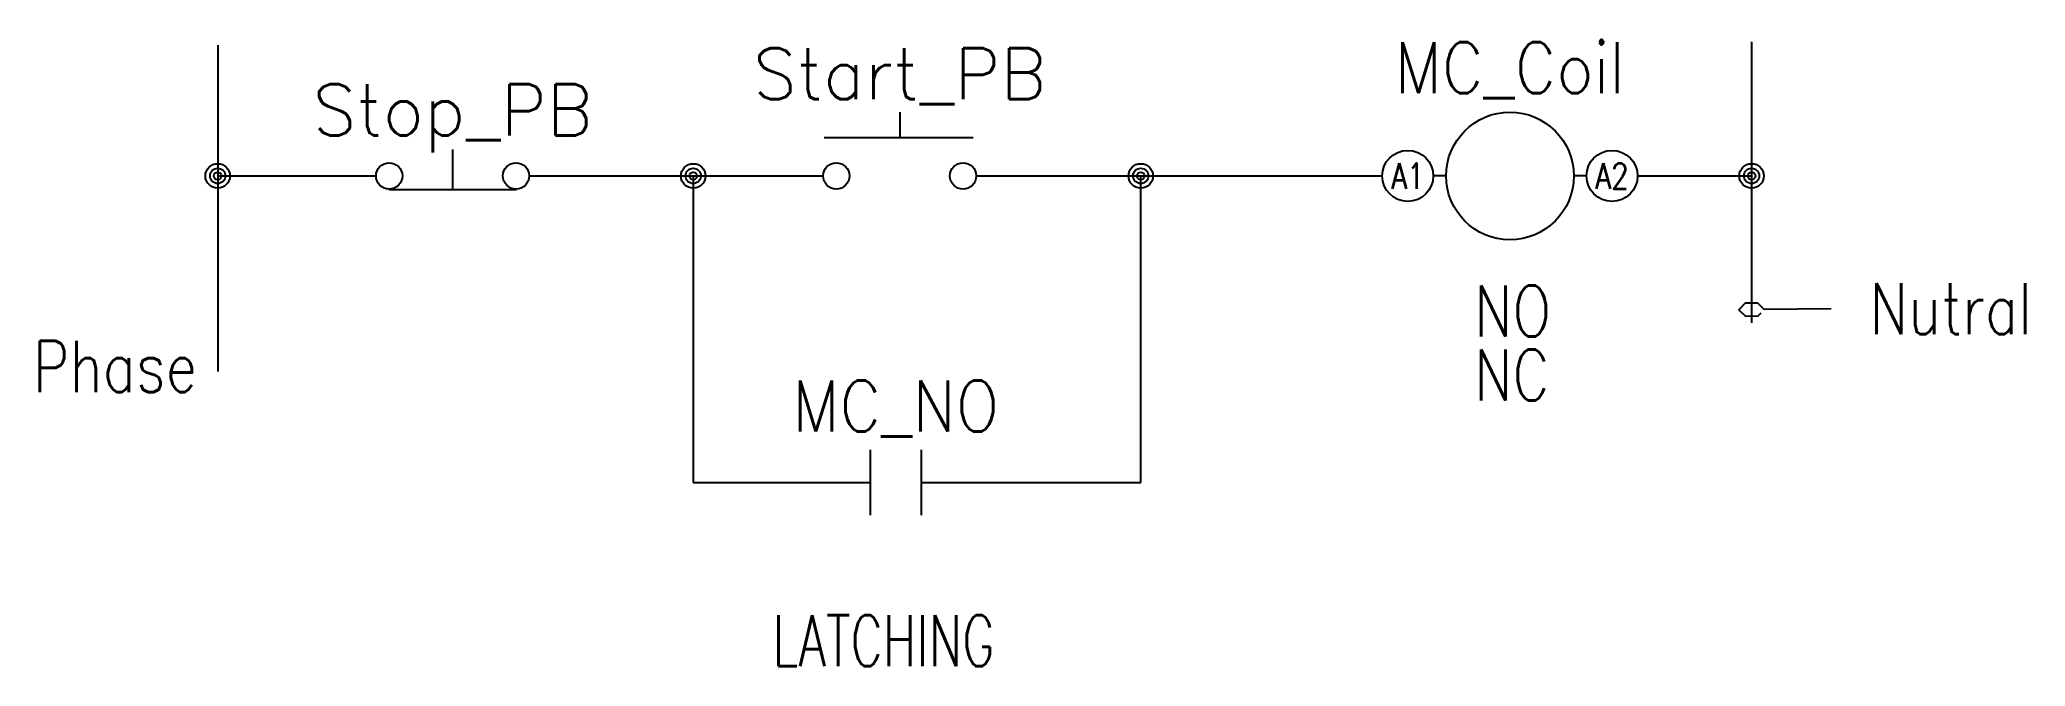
# Model space of a CAD drawing. Header units: inches. Extents: x 7.58 to 12.44, y 13.55 to 15.08.
import ezdxf
from ezdxf.enums import TextEntityAlignment as Align

# ---------------------------------------------------------------- set-up
doc = ezdxf.new("R2010")
doc.units = ezdxf.units.IN
doc.header["$MEASUREMENT"] = 0
for name, color, linetype in [('DESCCHILD', 20, 'Continuous'), ('MISC', 7, 'Continuous'), ('SYMS', 7, 'Continuous'), ('TAGS', 150, 'Continuous'), ('TERMS', 123, 'Continuous'), ('WIREFIXED', 7, 'Continuous'), ('WIRES', 7, 'Continuous')]:
    doc.layers.add(name, color=color, linetype=linetype)
doc.styles.add('WD', font='romans.shx')

# ---------------------------------------------------------------- blocks, each defined once
blk = doc.blocks.new('HPB12')
for p, q in [((0, 0.0646), (0, -0.033)), ((-0.1562, -0.033), (0.1562, -0.033))]:
    blk.add_line(p, q)
for centre in [(-0.1553, 0), (0.1553, 0)]:
    blk.add_circle(centre, 0.0322)
at = {"style": 'WD', "width": 0.7}
for tag, p in [('INST', (0, 0.7375)), ('LOC', (0, 0.5679)), ('DESC1', (0, 0.4117)), ('DESC2', (0, 0.2554)), ('XREF', (0, -0.2321))]:
    blk.add_attdef(tag, text='', height=0.125, dxfattribs=at).set_placement(p, align=Align.CENTER)
at = {"style": 'WD'}
blk.add_attdef('TAG1', text='', height=0.125, dxfattribs=at).set_placement((0, 0.0992), align=Align.CENTER)
for tag, p in [('X2LINK', (0, 0.125)), ('X8LINK', (0, -0.0938))]:
    blk.add_attdef(tag, p, '', height=0.01, dxfattribs=at)
for tag, p, height, flags in [('CONTACT', (0.0544, 0.0418), 0.01, 9), ('FAMILY', (0.0544, 0.0584), 0.01, 9), ('X4TERM01', (-0.1875, 0), 0.0125, 1), ('X1TERM02', (0.1875, 0), 0.0125, 1)]:
    blk.add_attdef(tag, p, '', height=height, dxfattribs=dict(at, flags=flags))
at = {"linetype": 'Continuous', "style": 'WD', "flags": 9}
for tag, p in [('MFG', (0.0759, -0.0061)), ('CAT', (0.0759, 0.0175)), ('ASSYCODE', (0.0762, -0.0223))]:
    blk.add_attdef(tag, text='', height=0.01, dxfattribs=at).set_placement(p, align=Align.CENTER)
at = {"linetype": 'Continuous', "style": 'WD', "flags": 8}
blk.add_attdef('TERM01', text='', height=0.125, dxfattribs=at).set_placement((-0.25, -0.0314), align=Align.TOP_RIGHT)
blk.add_attdef('TERM02', text='', height=0.125, dxfattribs=at).set_placement((0.25, -0.0314), align=Align.TOP_LEFT)
blk = doc.blocks.new('HPB11')
for p, q in [((0, 0.1562), (0, 0.0938)), ((-0.1849, 0.0938), (0.1801, 0.0938))]:
    blk.add_line(p, q)
for centre in [(-0.1553, 0), (0.1553, 0)]:
    blk.add_circle(centre, 0.0322)
at = {"style": 'WD', "width": 0.7}
for tag, p in [('INST', (0, 0.8258)), ('LOC', (0, 0.6562)), ('DESC1', (0, 0.5)), ('DESC2', (0, 0.3438)), ('XREF', (0, -0.2188))]:
    blk.add_attdef(tag, text='', height=0.125, dxfattribs=at).set_placement(p, align=Align.CENTER)
at = {"style": 'WD'}
blk.add_attdef('TAG1', text='', height=0.125, dxfattribs=at).set_placement((0, 0.1875), align=Align.CENTER)
for tag, p in [('X2LINK', (0, 0.2188)), ('X8LINK', (0, 0))]:
    blk.add_attdef(tag, p, '', height=0.01, dxfattribs=at)
for tag, p, height, flags in [('FAMILY', (0.2047, 0.1523), 0.01, 9), ('CONTACT', (0.2047, 0.1357), 0.01, 1), ('X4TERM01', (-0.1875, 0), 0.0125, 1), ('X1TERM02', (0.1875, 0), 0.0125, 1)]:
    blk.add_attdef(tag, p, '', height=height, dxfattribs=dict(at, flags=flags))
at = {"linetype": 'Continuous', "style": 'WD', "flags": 9}
for tag, p in [('MFG', (0.2278, 0.0887)), ('CAT', (0.2297, 0.1082)), ('ASSYCODE', (0.23, 0.0714))]:
    blk.add_attdef(tag, text='', height=0.01, dxfattribs=at).set_placement(p, align=Align.CENTER)
at = {"linetype": 'Continuous', "style": 'WD', "flags": 8}
blk.add_attdef('TERM01', text='', height=0.125, dxfattribs=at).set_placement((-0.25, -0.0314), align=Align.TOP_RIGHT)
blk.add_attdef('TERM02', text='', height=0.125, dxfattribs=at).set_placement((0.25, -0.0314), align=Align.TOP_LEFT)
blk = doc.blocks.new('HCR1T')
for p, q in [((-0.1562, 0), (-0.1875, 0)), ((0.1875, 0), (0.1562, 0))]:
    blk.add_line(p, q)
for centre, radius in [((0, 0), 0.1562), ((-0.25, 0), 0.0625), ((0.25, 0), 0.0625)]:
    blk.add_circle(centre, radius)
at = {"style": 'WD'}
for tag, width, p in [('INST', 0.7, (0, 0.5282)), ('LOC', 0.7, (0, 0.3586)), ('TAG1', 0.9, (0, 0.2024))]:
    blk.add_attdef(tag, text='', height=0.125, dxfattribs=dict(at, width=width)).set_placement(p, align=Align.CENTER)
for tag, p, width in [('DESC1', (1.126, 0.0757), 0.9), ('DESC2', (1.126, -0.0806), 0.9), ('DESC3', (1.126, -0.2368), 0.9), ('XREFNO', (1.3591, -0.3931), 0.8), ('XREFNC', (1.3591, -0.5493), 0.8)]:
    blk.add_attdef(tag, p, '', height=0.125, dxfattribs=dict(at, width=width))
at = {"style": 'WD', "flags": 9}
blk.add_attdef('FAMILY', text='', height=0.01, dxfattribs=at).set_placement((-0.0053, 0.1698), align=Align.CENTER)
at = {"linetype": 'Continuous', "style": 'WD', "flags": 1}
for tag, p in [('CAT', (0, 0.1593)), ('MFG', (0, 0.1404))]:
    blk.add_attdef(tag, text='', height=0.01, dxfattribs=at).set_placement(p, align=Align.MIDDLE)
at = {"linetype": 'Continuous', "style": 'WD', "flags": 9}
blk.add_attdef('ASSYCODE', text='', height=0.01, dxfattribs=at).set_placement((0, 0.1094), align=Align.CENTER)
at = {"linetype": 'Continuous', "style": 'WD', "width": 0.8, "flags": 8}
for tag, p in [('TERM01', (-0.25, 0)), ('TERM02', (0.25, 0))]:
    blk.add_attdef(tag, text='', height=0.0625, dxfattribs=at).set_placement(p, align=Align.MIDDLE_CENTER)
at = {"style": 'WD', "flags": 1}
for tag, p in [('X4TERM01', (-0.3125, 0)), ('X1TERM02', (0.3125, 0))]:
    blk.add_attdef(tag, p, '', height=0.0125, dxfattribs=at)
at = {"style": 'WD', "width": 0.8, "flags": 8}
for tag, p in [('NO', (1.126, -0.3931)), ('NC', (1.126, -0.5493))]:
    blk.add_attdef(tag, p, '', height=0.125, dxfattribs=at)
blk = doc.blocks.new('WDDOT')
for radius in [0.03, 0.0187, 0.00929]:
    blk.add_circle((0, 0), radius)
blk = doc.blocks.new('HCR21')
at = {"linetype": 'Continuous'}
for p, q in [((-0.0625, 0.08), (-0.0625, -0.08)), ((0.0625, 0.08), (0.0625, -0.08))]:
    blk.add_line(p, q, dxfattribs=at)
at = {"style": 'WD'}
for tag, width, p in [('INST', 0.7, (0, 0.4508)), ('LOC', 0.7, (0, 0.2812)), ('TAG2', 0.9, (0, 0.125)), ('XREF', 0.7, (0, -0.2975)), ('DESC1', 0.7, (0, -0.4495)), ('DESC2', 0.7, (0, -0.5968)), ('DESC3', 0.7, (0, -0.7442))]:
    blk.add_attdef(tag, text='', height=0.125, dxfattribs=dict(at, width=width)).set_placement(p, align=Align.CENTER)
for tag, p in [('X2LINK', (0, 0.125)), ('X8LINK', (0, -0.125))]:
    blk.add_attdef(tag, p, '', height=0.01, dxfattribs=at)
for tag, p, height, flags in [('FAMILY', (0.0973, 0.0529), 0.01, 9), ('X4TERM01', (-0.0625, 0), 0.0125, 1), ('X1TERM02', (0.0625, 0), 0.0125, 1), ('CONTACT', (0.0973, 0.0363), 0.01, 1)]:
    blk.add_attdef(tag, p, '', height=height, dxfattribs=dict(at, flags=flags))
at = {"linetype": 'Continuous', "style": 'WD', "flags": 8}
blk.add_attdef('TERM01', text='', height=0.125, dxfattribs=at).set_placement((-0.125, -0.0158), align=Align.TOP_RIGHT)
blk.add_attdef('TERM02', text='', height=0.125, dxfattribs=at).set_placement((0.125, -0.0158), align=Align.TOP_LEFT)
blk = doc.blocks.new('WD_WNV')
at = {"style": 'WD', "flags": 1}
for tag, p in [('W01USER', (-0.0625, 0.0938)), ('W02USER', (-0.0625, 0.0859)), ('W03USER', (-0.0625, 0.0781)), ('W04USER', (-0.0625, 0.0703)), ('W05USER', (-0.0625, 0.0625)), ('W06USER', (-0.0625, 0.0547)), ('W07USER', (-0.0625, 0.0469)), ('W08USER', (-0.0625, 0.0391)), ('W09USER', (-0.0625, 0.0312)), ('W10USER', (-0.0625, 0.0234))]:
    blk.add_attdef(tag, text='', height=0.005, dxfattribs=at).set_placement(p, align=Align.CENTER)
at = {"linetype": 'Continuous', "style": 'WD', "width": 0.8}
blk.add_attdef('WIRENO', text='', height=0.125, dxfattribs=at).set_placement((-0.05, 0), align=Align.MIDDLE_RIGHT)

msp = doc.modelspace()

# ---------------------------------------------------------------- linework, layer by layer
at = {"layer": 'WIREFIXED'}
msp.add_lwpolyline([(11.9627, 14.4216), (11.7994, 14.4201), (11.7837, 14.4355), (11.7527, 14.4352), (11.7373, 14.4195), (11.753, 14.4041), (11.784, 14.4044), (11.7917, 14.4122)], dxfattribs=at)
at = {"layer": 'WIRES'}
for p, q in [((11.7682, 15.0747), (11.7682, 14.3878)), ((8.0126, 15.0668), (8.0126, 14.268)), ((8.0126, 14.7469), (8.4004, 14.7469)), ((8.7754, 14.7469), (9.4949, 14.7469)), ((9.177, 14.7469), (9.177, 13.9964)), ((9.8699, 14.7469), (10.864, 14.7469)), ((10.2726, 13.9964), (10.2726, 14.7469)), ((11.489, 14.7469), (11.7682, 14.7469)), ((9.177, 13.9964), (9.6103, 13.9964)), ((9.7353, 13.9964), (10.2726, 13.9964))]:
    msp.add_line(p, q, dxfattribs=at)

# ---------------------------------------------------------------- block references
at = {"layer": 'SYMS'}
ref = msp.add_blockref('HCR1T', (11.1765, 14.7469), dxfattribs=at)
ref.add_attrib('TERM02', 'A2', dxfattribs={"layer": 'TERMS', "linetype": 'Continuous', "height": 0.0625, "style": 'WD', "width": 0.8, "flags": 8}).set_placement((11.4265, 14.7469), align=Align.MIDDLE_CENTER)
ref.add_attrib('TERM01', 'A1', dxfattribs={"layer": 'TERMS', "linetype": 'Continuous', "height": 0.0625, "style": 'WD', "width": 0.8, "flags": 8}).set_placement((10.9265, 14.7469), align=Align.MIDDLE_CENTER)
ref.add_attrib('NC', 'NC', (11.0886, 14.1975), dxfattribs={"layer": 'MISC', "height": 0.125, "style": 'WD', "width": 0.8, "flags": 8})
ref.add_attrib('NO', 'NO', (11.0886, 14.3538), dxfattribs={"layer": 'MISC', "height": 0.125, "style": 'WD', "width": 0.8, "flags": 8})
ref.add_attrib('TAG1', 'MC_Coil', dxfattribs={"layer": 'TAGS', "height": 0.125, "style": 'WD', "width": 0.9}).set_placement((11.1765, 14.9493), align=Align.CENTER)
ref = msp.add_blockref('HPB11', (9.6824, 14.7469), dxfattribs=at)
ref.add_attrib('TAG1', 'Start_PB', dxfattribs={"layer": 'TAGS', "height": 0.125, "style": 'WD'}).set_placement((9.6824, 14.9344), align=Align.CENTER)
ref = msp.add_blockref('HPB12', (8.5879, 14.7469), dxfattribs=at)
ref.add_attrib('TAG1', 'Stop_PB', dxfattribs={"layer": 'TAGS', "height": 0.125, "style": 'WD'}).set_placement((8.5879, 14.8461), align=Align.CENTER)
for p in [(8.0126, 14.7469), (9.177, 14.7469), (10.2726, 14.7469), (11.7682, 14.7469)]:
    msp.add_blockref('WDDOT', p, dxfattribs=at)
ref = msp.add_blockref('HCR21', (9.6728, 13.9964), dxfattribs=at)
ref.add_attrib('DESC1', 'LATCHING ', dxfattribs={"layer": 'DESCCHILD', "height": 0.125, "style": 'WD', "width": 0.7}).set_placement((9.6728, 13.5469), align=Align.CENTER)
ref.add_attrib('TAG2', 'MC_NO', dxfattribs={"layer": 'TAGS', "height": 0.125, "style": 'WD', "width": 0.9}).set_placement((9.6728, 14.1214), align=Align.CENTER)
at = {"layer": 'WIREFIXED'}
ref = msp.add_blockref('WD_WNV', (11.7682, 14.4198), dxfattribs=at)
ref.add_attrib('WIRENOF', 'Nutral ', dxfattribs={"linetype": 'Continuous', "height": 0.125, "style": 'WD', "width": 0.8}).set_placement((12.5241, 14.4219), align=Align.MIDDLE_RIGHT)
ref = msp.add_blockref('WD_WNV', (8.0126, 14.2805), dxfattribs=at)
ref.add_attrib('WIRENOF', 'Phase', dxfattribs={"linetype": 'Continuous', "height": 0.125, "style": 'WD', "width": 0.8}).set_placement((7.9626, 14.2805), align=Align.MIDDLE_RIGHT)

doc.saveas('drawing.dxf')
